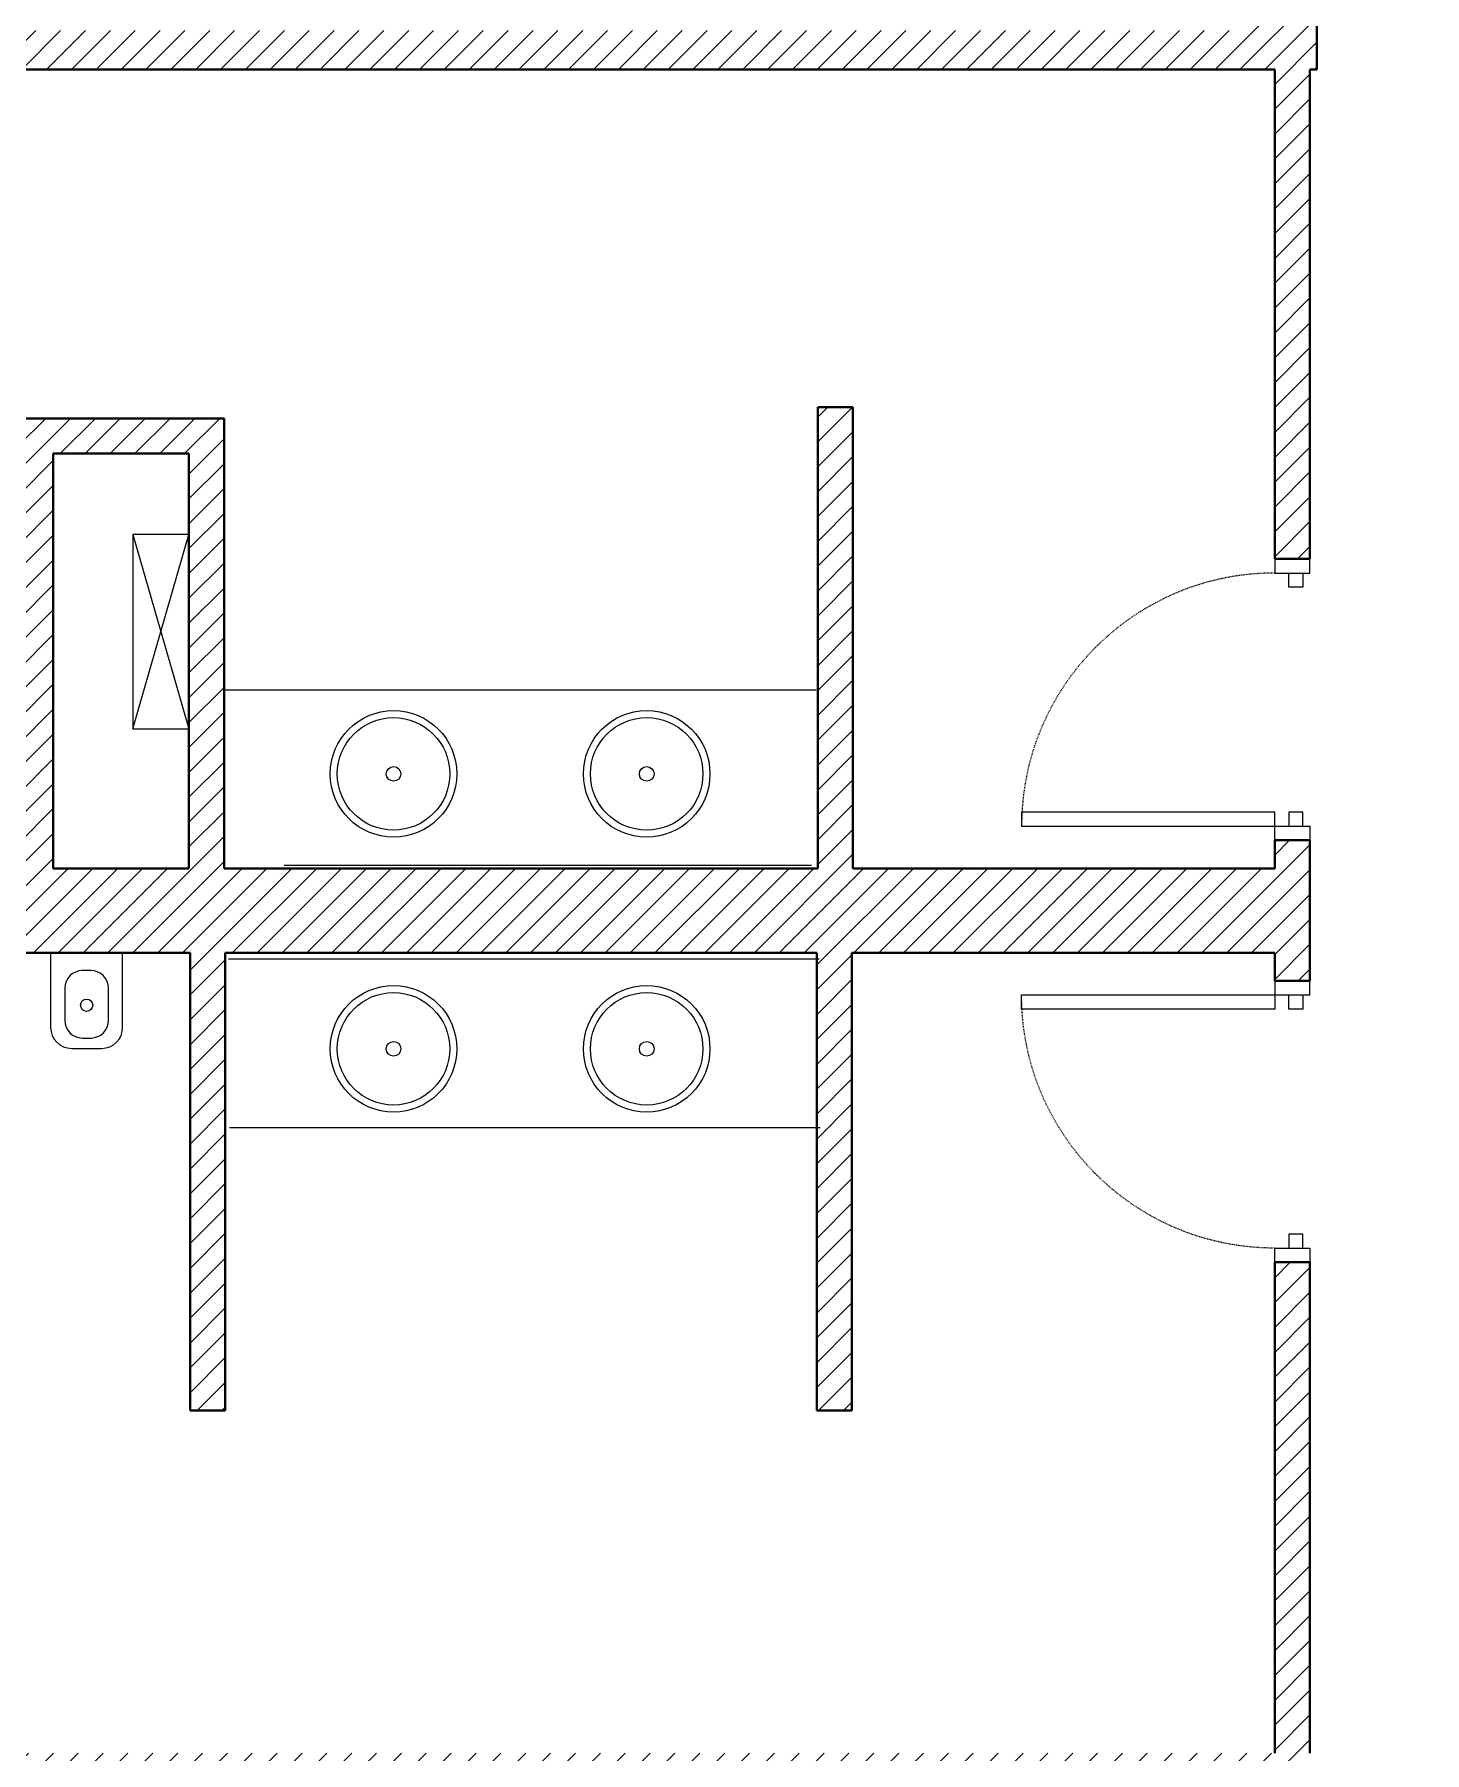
# Model space of a CAD drawing. Header units: inches. Extents: x -2978 to 4308, y -21 to 2608.
# Drawn here: x 1010.9 to 1208.6, y 882.7 to 1127 of the extents above; entities that cross this region are included whole.
import ezdxf

# ---------------------------------------------------------------- set-up
doc = ezdxf.new("R2010")
doc.units = ezdxf.units.IN
doc.header["$LTSCALE"] = 0.2
doc.header["$MEASUREMENT"] = 0
doc.linetypes.add('HIDDEN', pattern=[0.375, 0.25, -0.125])
for name, color, linetype, lineweight in [('Framing', 141, 'CONTINUOUS', 15), ('Hatches', 8, 'CONTINUOUS', 5), ('Projections', 151, 'HIDDEN', 5), ('Viewed', 150, 'CONTINUOUS', 9), ('Walls', 7, 'CONTINUOUS', 40)]:
    doc.layers.add(name, color=color, linetype=linetype, lineweight=lineweight)
doc.styles.get("Standard").update_dxf_attribs({"font": 'arial.ttf', "width": 0.8})

# ---------------------------------------------------------------- blocks, each defined once
blk = doc.blocks.new('floor plan')
at = {"layer": 'Hatches'}
h = blk.add_hatch(dxfattribs=at)
h.set_pattern_fill('ANSI31', color=256, scale=20, style=0)
h.set_pattern_definition([(45, (267.6333, -330.0607), (-1.767767, 1.767767), [])])
h.paths.add_polyline_path([(70.18, 791.98, 0.887026), (94, 791.98), (363.74, 791.98), (363.74, 722.37), (368.74, 722.37), (368.74, 791.98), (369.74, 791.98), (369.74, 908.71), (151.57, 908.71), (151.57, 900.62), (139.74, 900.62), (139.74, 908.71), (32.05, 908.71), (32.05, 900.71), (0, 900.71), (0, 895.71), (60.37, 895.71), (60.37, 900.71), (79.93, 900.71), (79.93, 811.71), (0, 811.71), (0, 805.71), (79.93, 805.71), (79.93, 805.21, 0.278864), (70.63, 796.98), (42.74, 796.98), (42.74, 678.37), (42.74, 547.54), (215.04, 547.54), (363.74, 547.54), (363.74, 365.9), (261.49, 365.9), (261.49, 71.96), (368.74, 71.96), (368.74, 178.77), (385.06, 178.77), (385.06, 183.77), (368.74, 183.77), (368.74, 243.77), (363.12, 243.77), (363.12, 77.59), (267.12, 77.59), (267.12, 288.27), (363.12, 288.27), (363.12, 284.77), (368.74, 284.77), (368.74, 365.9), (368.74, 552.54), (368.74, 622.37), (363.74, 622.37), (363.74, 552.54), (47.74, 552.54), (47.74, 666.37), (145.02, 666.37), (145.02, 601.2), (150.02, 601.2), (150.02, 666.37), (185.04, 666.37), (209.5, 666.37), (209.5, 601.26), (214.5, 601.26), (214.5, 666.37), (298.62, 666.37), (298.62, 601.26), (303.62, 601.26), (303.62, 666.37), (303.75, 666.37), (363.74, 666.37), (363.74, 662.37), (368.74, 662.37), (368.74, 682.37), (363.74, 682.37), (363.74, 678.37), (303.75, 678.37), (303.75, 743.98), (298.75, 743.98), (298.75, 678.37), (214.34, 678.37), (214.34, 742.37), (185.04, 742.37), (185.04, 678.37), (47.74, 678.37), (47.74, 791.98)])
h.paths.add_polyline_path([(85.55, 804.9), (85.55, 900.71), (135.89, 900.71), (135.89, 896.62), (155.57, 896.62), (155.57, 900.71), (360.74, 900.71), (360.74, 797.52), (93.36, 797.52, 0.236234)], flags=16)
h.paths.add_polyline_path([(267.12, 293.9), (267.12, 357.9), (363.12, 357.9), (363.12, 293.9)], flags=16)
h.paths.add_polyline_path([(190.04, 678.37), (190.04, 737.37), (209.34, 737.37), (209.34, 678.37)], flags=16)
at = {"layer": 'Framing'}
for points in [[(368.74, 720.37), (368.74, 722.37), (363.74, 722.37), (363.74, 720.37)], [(367.74, 720.37), (367.74, 718.37), (365.74, 718.37), (365.74, 720.37)], [(363.74, 684.37), (363.74, 686.37), (327.74, 686.37), (327.74, 684.37)], [(368.74, 684.37), (368.74, 682.37), (363.74, 682.37), (363.74, 684.37)], [(367.74, 684.37), (367.74, 686.37), (365.74, 686.37), (365.74, 684.37)], [(368.74, 660.37), (368.74, 662.37), (363.74, 662.37), (363.74, 660.37)], [(363.74, 660.37), (363.74, 658.37), (327.74, 658.37), (327.74, 660.37)], [(367.74, 660.37), (367.74, 658.37), (365.74, 658.37), (365.74, 660.37)], [(367.74, 624.37), (367.74, 626.37), (365.74, 626.37), (365.74, 624.37)], [(368.74, 624.37), (368.74, 622.37), (363.74, 622.37), (363.74, 624.37)]]:
    blk.add_lwpolyline(points, close=True, dxfattribs=at)
at = {"layer": 'Projections'}
blk.add_arc((363.74, 684.37), 36, 90, 180, dxfattribs=at)
at = {"layer": 'Projections', "extrusion": (0, 0, -1)}
blk.add_arc((-363.74, 660.37), 36, 270, 0, dxfattribs=at)
at = {"layer": 'Viewed'}
for p, q in [((209.34, 725.83), (201.34, 725.83)), ((201.34, 725.83), (201.34, 698.21)), ((201.34, 725.83), (209.34, 698.21)), ((201.34, 698.21), (209.34, 725.83)), ((209.34, 698.21), (209.34, 725.83)), ((298.52, 703.73), (214.34, 703.73)), ((201.34, 698.21), (209.34, 698.21)), ((297.88, 678.78), (222.86, 678.78)), ((189.67, 666.36), (189.67, 655.78)), ((199.91, 666.36), (189.67, 666.36)), ((199.91, 655.78), (199.91, 666.36)), ((298.95, 665.47), (214.95, 665.47)), ((195.41, 663.83), (194.17, 663.83)), ((191.67, 661.33), (191.67, 656.75)), ((197.91, 656.75), (197.91, 661.33)), ((192.67, 652.78), (196.91, 652.78)), ((194.17, 654.25), (195.41, 654.25)), ((299.12, 641.47), (215.12, 641.47))]:
    blk.add_line(p, q, dxfattribs=at)
for centre, radius in [((238.43, 691.81), 9), ((238.43, 691.81), 8), ((274.43, 691.81), 9), ((274.43, 691.81), 8), ((238.43, 691.81), 1.04), ((274.43, 691.81), 1.04), ((194.79, 658.91), 0.87), ((238.43, 652.71), 9), ((238.43, 652.71), 8), ((274.43, 652.71), 9), ((274.43, 652.71), 8), ((238.43, 652.71), 1.04), ((274.43, 652.71), 1.04)]:
    blk.add_circle(centre, radius, dxfattribs=at)
for centre, radius, start, end in [((194.17, 661.33), 2.5, 90, 180), ((195.41, 661.33), 2.5, 0, 90), ((192.67, 655.78), 3, 180, 270), ((194.17, 656.75), 2.5, 180, 270), ((195.41, 656.75), 2.5, 270, 0), ((196.91, 655.78), 3, 270, 0)]:
    blk.add_arc(centre, radius, start, end, dxfattribs=at)
at = {"layer": 'Walls'}
for p, q in [((369.74, 791.98), (369.74, 908.71)), ((94, 791.98), (363.74, 791.98)), ((363.74, 791.98), (363.74, 722.37)), ((368.74, 722.37), (368.74, 791.98)), ((368.74, 791.98), (369.74, 791.98)), ((303.75, 743.98), (298.75, 743.98)), ((298.75, 743.98), (298.75, 678.37)), ((303.75, 678.37), (303.75, 743.98)), ((214.34, 742.37), (185.04, 742.37)), ((214.34, 678.37), (214.34, 742.37)), ((190.04, 678.37), (190.04, 737.37)), ((190.04, 737.37), (209.34, 737.37)), ((209.34, 737.37), (209.34, 678.37)), ((363.74, 722.37), (368.74, 722.37)), ((368.74, 682.37), (363.74, 682.37)), ((363.74, 682.37), (363.74, 678.37)), ((368.74, 662.37), (368.74, 682.37)), ((209.34, 678.37), (190.04, 678.37)), ((298.75, 678.37), (214.34, 678.37)), ((363.74, 678.37), (303.75, 678.37)), ((185.04, 666.37), (209.5, 666.37)), ((209.5, 666.37), (209.5, 601.26)), ((214.5, 601.26), (214.5, 666.37)), ((214.5, 666.37), (298.62, 666.37)), ((298.62, 666.37), (298.62, 601.26)), ((303.62, 601.26), (303.62, 666.37)), ((303.62, 666.37), (303.75, 666.37)), ((303.75, 666.37), (363.74, 666.37)), ((363.74, 666.37), (363.74, 662.37)), ((363.74, 662.37), (368.74, 662.37)), ((368.74, 622.37), (363.74, 622.37)), ((363.74, 622.37), (363.74, 552.54)), ((368.74, 552.54), (368.74, 622.37)), ((209.5, 601.26), (214.5, 601.26)), ((298.62, 601.26), (303.62, 601.26))]:
    blk.add_line(p, q, dxfattribs=at)
at = {"layer": 'Viewed', "flags": 8}
for tag, p in [('MODELNUMBER', (65.83, 678.56)), ('TRADENAME', (65.84, 678.56)), ('PRODUCT', (65.84, 678.56)), ('MATERIAL', (65.84, 678.56)), ('MODELNUMBER', (127.69, 678.42)), ('TRADENAME', (127.69, 678.42)), ('PRODUCT', (127.69, 678.42)), ('MATERIAL', (127.7, 678.42)), ('MODELNUMBER', (166.21, 678.37)), ('TRADENAME', (166.21, 678.37)), ('PRODUCT', (166.21, 678.37)), ('MATERIAL', (166.21, 678.37))]:
    blk.add_attdef(tag, p, '', height=0.001, rotation=90, dxfattribs=at)
at = {"layer": 'Viewed', "text_generation_flag": 4, "flags": 8}
for tag, p in [('TRADENAME', (66.34, 666.19)), ('MODELNUMBER', (66.34, 666.19)), ('MATERIAL', (66.35, 666.19)), ('PRODUCT', (66.35, 666.19)), ('MATERIAL', (128.19, 666.18)), ('PRODUCT', (128.19, 666.18)), ('TRADENAME', (128.19, 666.18)), ('MODELNUMBER', (128.19, 666.18))]:
    blk.add_attdef(tag, p, '', height=0.001, rotation=270, dxfattribs=at)

msp = doc.modelspace()

# ---------------------------------------------------------------- block references
at = {"layer": 'Walls'}
msp.add_blockref('floor plan', (823.544, 330.061), dxfattribs=at)

doc.saveas('drawing.dxf')
